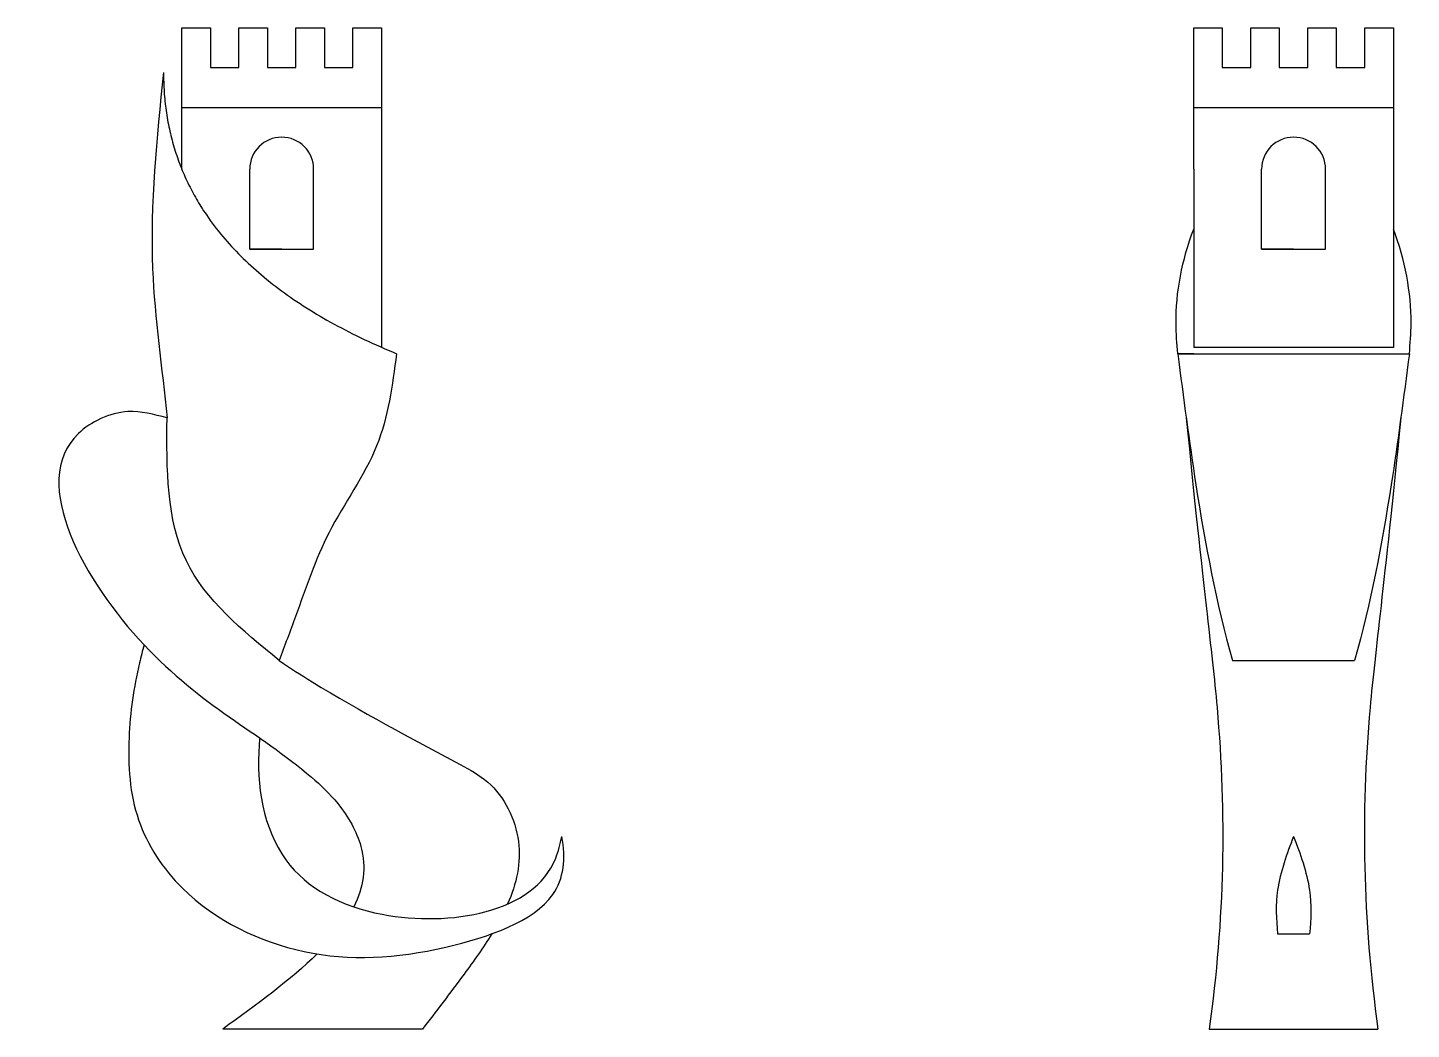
# Model space of a CAD drawing. Header units: centimetres. Extents: x 2707.6 to 2724.9, y 2071.6 to 2084.1.
import ezdxf

# ---------------------------------------------------------------- set-up
doc = ezdxf.new("R2010")
doc.units = ezdxf.units.CM

msp = doc.modelspace()

# ---------------------------------------------------------------- linework, layer by layer
at = {"color": 40, "lineweight": -3, "true_color": 0xf8d731}
for p, q in [((2709.489, 2084.085), (2709.846, 2084.085)), ((2709.489, 2082.313), (2709.489, 2084.085)), ((2709.489, 2083.085), (2709.489, 2084.085)), ((2709.489, 2084.085), (2709.846, 2084.085)), ((2709.846, 2084.085), (2709.846, 2083.585)), ((2710.203, 2083.585), (2710.203, 2084.085)), ((2710.203, 2084.085), (2710.56, 2084.085)), ((2710.203, 2084.085), (2710.56, 2084.085)), ((2710.56, 2084.085), (2710.56, 2083.585)), ((2710.917, 2083.585), (2710.917, 2084.085)), ((2710.917, 2084.085), (2711.274, 2084.085)), ((2710.917, 2084.085), (2711.274, 2084.085)), ((2711.274, 2084.085), (2711.274, 2083.585)), ((2711.631, 2083.585), (2711.631, 2084.085)), ((2711.631, 2084.085), (2711.989, 2084.085)), ((2711.989, 2084.085), (2711.989, 2080.085)), ((2722.158, 2084.085), (2722.515, 2084.085)), ((2722.158, 2084.085), (2722.515, 2084.085)), ((2722.158, 2082.313), (2722.158, 2084.085)), ((2722.158, 2083.085), (2722.158, 2084.085)), ((2722.158, 2084.085), (2722.515, 2084.085)), ((2722.515, 2084.085), (2722.515, 2083.585)), ((2722.872, 2084.085), (2723.229, 2084.085)), ((2722.872, 2083.585), (2722.872, 2084.085)), ((2722.872, 2084.085), (2723.229, 2084.085)), ((2722.872, 2084.085), (2723.229, 2084.085)), ((2723.229, 2084.085), (2723.229, 2083.585)), ((2723.586, 2084.085), (2723.943, 2084.085)), ((2723.586, 2083.585), (2723.586, 2084.085)), ((2723.586, 2084.085), (2723.943, 2084.085)), ((2723.586, 2084.085), (2723.943, 2084.085)), ((2723.943, 2084.085), (2723.943, 2083.585)), ((2724.3, 2084.085), (2724.658, 2084.085)), ((2724.3, 2083.585), (2724.3, 2084.085)), ((2724.3, 2084.085), (2724.658, 2084.085)), ((2724.658, 2084.085), (2724.658, 2080.085)), ((2709.846, 2083.585), (2710.203, 2083.585)), ((2709.846, 2083.585), (2710.203, 2083.585)), ((2710.56, 2083.585), (2710.917, 2083.585)), ((2710.56, 2083.585), (2710.917, 2083.585)), ((2711.274, 2083.585), (2711.631, 2083.585)), ((2711.274, 2083.585), (2711.631, 2083.585)), ((2722.515, 2083.585), (2722.872, 2083.585)), ((2722.515, 2083.585), (2722.872, 2083.585)), ((2723.229, 2083.585), (2723.586, 2083.585)), ((2723.229, 2083.585), (2723.586, 2083.585)), ((2723.943, 2083.585), (2724.3, 2083.585)), ((2723.943, 2083.585), (2724.3, 2083.585)), ((2709.489, 2083.085), (2711.989, 2083.085)), ((2722.158, 2083.085), (2724.658, 2083.085)), ((2710.339, 2081.315), (2710.339, 2082.315)), ((2711.139, 2081.315), (2711.139, 2082.315)), ((2722.158, 2082.313), (2722.158, 2080.085)), ((2723.008, 2081.315), (2723.008, 2082.315)), ((2723.808, 2081.315), (2723.808, 2082.315)), ((2710.339, 2081.315), (2711.139, 2081.315)), ((2710.739, 2081.315), (2710.339, 2081.315)), ((2710.739, 2081.315), (2711.139, 2081.315)), ((2723.008, 2081.315), (2723.808, 2081.315)), ((2723.408, 2081.315), (2723.008, 2081.315)), ((2723.408, 2081.315), (2723.808, 2081.315)), ((2724.658, 2080.085), (2722.158, 2080.085)), ((2721.958, 2080.005), (2724.858, 2080.005)), ((2722.158, 2080.005), (2721.958, 2080.005)), ((2722.644, 2076.165), (2724.172, 2076.165)), ((2723.208, 2072.746), (2723.607, 2072.746)), ((2712.5, 2071.552), (2710, 2071.552)), ((2722.351, 2071.552), (2724.465, 2071.552))]:
    msp.add_line(p, q, dxfattribs=at)
for centre in [(2710.739, 2082.315), (2723.408, 2082.315)]:
    msp.add_arc(centre, 0.4, 0, 180, dxfattribs=at)
at = {"color": 40, "lineweight": 25, "true_color": 0xf8d731}
for points, knots in [([(2709.259, 2083.523), (2709.174, 2082.703), (2709.025, 2081.259), (2709.243, 2079.825), (2709.303, 2079.202)], [0, 0, 0, 0, 1.739875, 3.06477, 3.06477, 3.06477, 3.06477]), ([(2712.176, 2080.005), (2712.124, 2079.609), (2712.018, 2078.798), (2711.289, 2077.826), (2710.98, 2076.886), (2710.774, 2076.35), (2710.709, 2076.165)], [0, 0, 0, 0, 0.833461, 1.708458, 2.508055, 2.92448, 2.92448, 2.92448, 2.92448]), ([(2709.303, 2079.202), (2709.141, 2079.246), (2708.758, 2079.35), (2707.382, 2078.697), (2708.976, 2075.946), (2710.574, 2075.217), (2711.49, 2074.361), (2711.833, 2073.749), (2711.763, 2073.325), (2711.642, 2073.084)], [0, 0, 0, 0, 0.351752, 0.830204, 2.788315, 4.676837, 5.00655, 5.436748, 6.058847, 6.058847, 6.058847, 6.058847]), ([(2709.016, 2076.362), (2708.996, 2076.287), (2708.899, 2075.907), (2708.79, 2075.177), (2708.859, 2074.151), (2709.58, 2073.065), (2711.041, 2072.371), (2712.644, 2072.463), (2714.236, 2073.022), (2714.297, 2073.687), (2714.245, 2073.966)], [5.099657, 5.099657, 5.099657, 5.099657, 5.264006, 5.931346, 6.664312, 7.38202, 8.596456, 9.852728, 10.90636, 11.53541, 11.53541, 11.53541, 11.53541]), ([(2710.709, 2076.165), (2710.843, 2076.074), (2711.593, 2075.595), (2712.467, 2075.141), (2713.462, 2074.6), (2713.8, 2073.906), (2713.678, 2073.373), (2713.568, 2073.12)], [2.573753, 2.573753, 2.573753, 2.573753, 2.911444, 4.414989, 4.703178, 5.293534, 5.866321, 5.866321, 5.866321, 5.866321]), ([(2710.465, 2075.196), (2710.462, 2075.167), (2710.411, 2074.638), (2710.596, 2073.545), (2712.196, 2072.725), (2714.029, 2073.029), (2714.225, 2073.871), (2714.245, 2073.966)], [3.630414, 3.630414, 3.630414, 3.630414, 3.690927, 4.732353, 5.713572, 7.326765, 7.528597, 7.528597, 7.528597, 7.528597]), ([(2713.369, 2072.746), (2713.263, 2072.573), (2712.961, 2072.153), (2712.672, 2071.776), (2712.5, 2071.552)], [6.153377, 6.153377, 6.153377, 6.153377, 6.562275, 7.174625, 7.174625, 7.174625, 7.174625])]:
    msp.add_open_spline(points, degree=3, knots=knots, dxfattribs=at)
for points, degree in [([(2709.259, 2083.523), (2709.259, 2081.212), (2712.176, 2080.005)], 2), ([(2711.184, 2072.495), (2710.854, 2072.172), (2710.421, 2071.862), (2710, 2071.552)], 3)]:
    msp.add_open_spline(points, degree=degree, dxfattribs=at)
at = {"color": 40, "lineweight": -3, "true_color": 0xf8d731}
for points, knots in [([(2721.958, 2080.005), (2721.948, 2080.131), (2721.907, 2080.638), (2722.011, 2081.18), (2722.158, 2081.564)], [0, 0, 0, 0, 0.381809, 1.530296, 1.530296, 1.530296, 1.530296]), ([(2724.858, 2080.005), (2724.868, 2080.131), (2724.908, 2080.638), (2724.804, 2081.18), (2724.658, 2081.564)], [0, 0, 0, 0, 0.381809, 1.530296, 1.530296, 1.530296, 1.530296]), ([(2721.958, 2080.005), (2722.029, 2079.458), (2722.198, 2078.169), (2722.439, 2076.885), (2722.644, 2076.165)], [0, 0, 0, 0, 1.65487, 3.902851, 3.902851, 3.902851, 3.902851]), ([(2724.858, 2080.005), (2724.786, 2079.458), (2724.618, 2078.169), (2724.376, 2076.885), (2724.172, 2076.165)], [0, 0, 0, 0, 1.65487, 3.902851, 3.902851, 3.902851, 3.902851]), ([(2722.064, 2079.202), (2722.278, 2077.042), (2722.582, 2074.95), (2722.543, 2072.932), (2722.351, 2071.552)], [0, 0, 0, 0, 2.707248, 7.690734, 7.690734, 7.690734, 7.690734]), ([(2724.751, 2079.202), (2724.538, 2077.042), (2724.233, 2074.95), (2724.273, 2072.932), (2724.465, 2071.552)], [0, 0, 0, 0, 2.707248, 7.690734, 7.690734, 7.690734, 7.690734]), ([(2723.408, 2073.966), (2723.324, 2073.745), (2723.175, 2073.351), (2723.189, 2072.929), (2723.208, 2072.746)], [0, 0, 0, 0, 0.701321, 1.248373, 1.248373, 1.248373, 1.248373]), ([(2723.408, 2073.966), (2723.491, 2073.745), (2723.64, 2073.351), (2723.627, 2072.929), (2723.607, 2072.746)], [0, 0, 0, 0, 0.701321, 1.248373, 1.248373, 1.248373, 1.248373])]:
    msp.add_open_spline(points, degree=3, knots=knots, dxfattribs=at)
at = {"color": 40, "lineweight": 25, "true_color": 0xf8d731}
msp.add_spline([(2710.709, 2076.165), (2709.545, 2077.412), (2709.303, 2079.202)], degree=3, dxfattribs=at)

doc.saveas('drawing.dxf')
